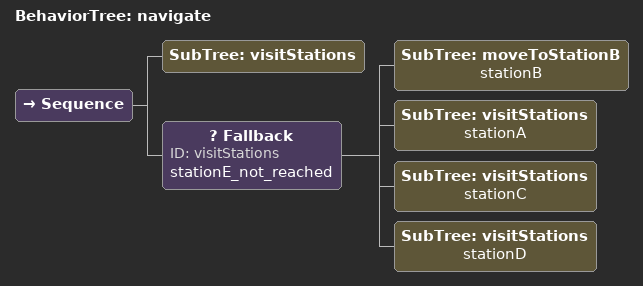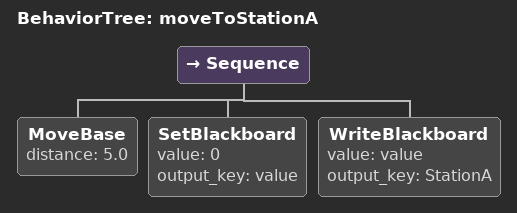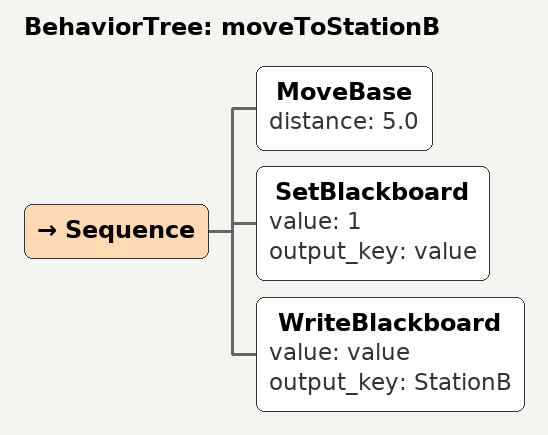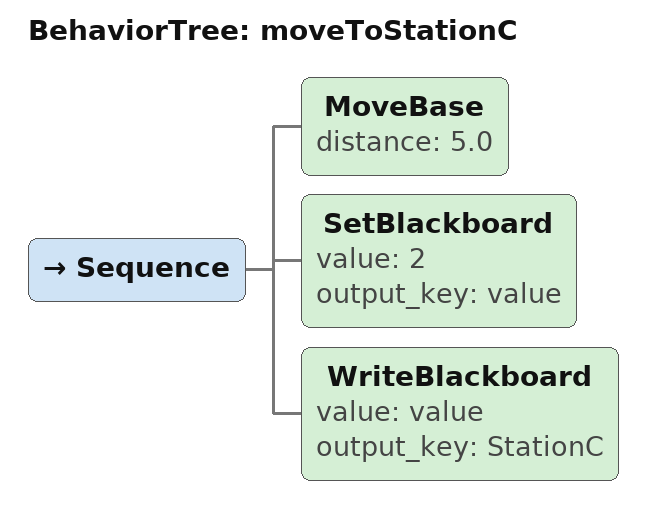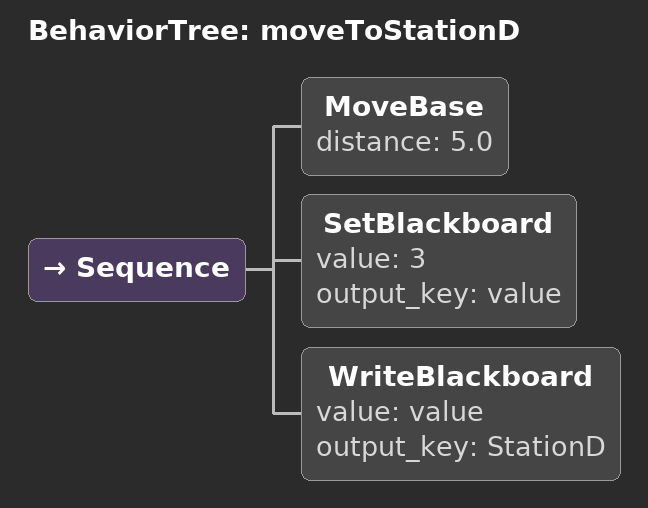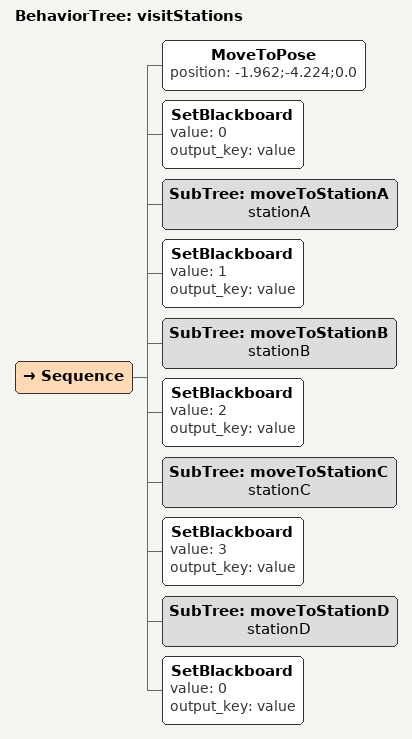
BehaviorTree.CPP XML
<root main_tree_to_execute="navigate">
    <BehaviorTree ID="navigate">
        <Sequence>
            <!-- StationA, StationE, StationC, StationD in order -->
            <SubTree ID="visitStations" />
            <!-- If StationE cannot be reached, move to StationB -->
            <Fallback ID="visitStations" name="stationE_not_reached">
                <SubTree ID="moveToStationB" name="stationB" />
                <SubTree ID="visitStations" name="stationA" />
                <SubTree ID="visitStations" name="stationC" />
                <SubTree ID="visitStations" name="stationD" />
            </Fallback>
        </Sequence>
    </BehaviorTree>

    <BehaviorTree ID="moveToStationA">
        <Sequence>
            <MoveBase distance="5.0"/>
            <SetBlackboard value="0" output_key="value" />
            <WriteBlackboard value="value" output_key=" StationA" />
        </Sequence>
    </BehaviorTree>

    <BehaviorTree ID="moveToStationB">
        <Sequence>
            <MoveBase distance="5.0"/>
            <SetBlackboard value="1" output_key="value" />
            <WriteBlackboard value="value" output_key=" StationB" />
        </Sequence>
    </BehaviorTree>

    <BehaviorTree ID="moveToStationC">
        <Sequence>
            <MoveBase distance="5.0"/>
            <SetBlackboard value="2" output_key="value" />
            <WriteBlackboard value="value" output_key=" StationC" />
        </Sequence>
    </BehaviorTree>

    <BehaviorTree ID="moveToStationD">
        <Sequence>
            <MoveBase distance="5.0"/>
            <SetBlackboard value="3" output_key="value" />
            <WriteBlackboard value="value" output_key=" StationD" />
        </Sequence>
    </BehaviorTree>

    <BehaviorTree ID="visitStations">
        <Sequence>
            <MoveToPose position="-1.962;-4.224;0.0" />
            <SetBlackboard value="0" output_key="value" />
            <SubTree ID="moveToStationA" name="stationA" />
            <SetBlackboard value="1" output_key="value" />
            <SubTree ID="moveToStationB" name="stationB" />
            <SetBlackboard value="2" output_key="value" />
            <SubTree ID="moveToStationC" name="stationC" />
            <SetBlackboard value="3" output_key="value" />
            <SubTree ID="moveToStationD" name="stationD" />
            <SetBlackboard value="0" output_key="value" />
        </Sequence>
    </BehaviorTree>
</root>
